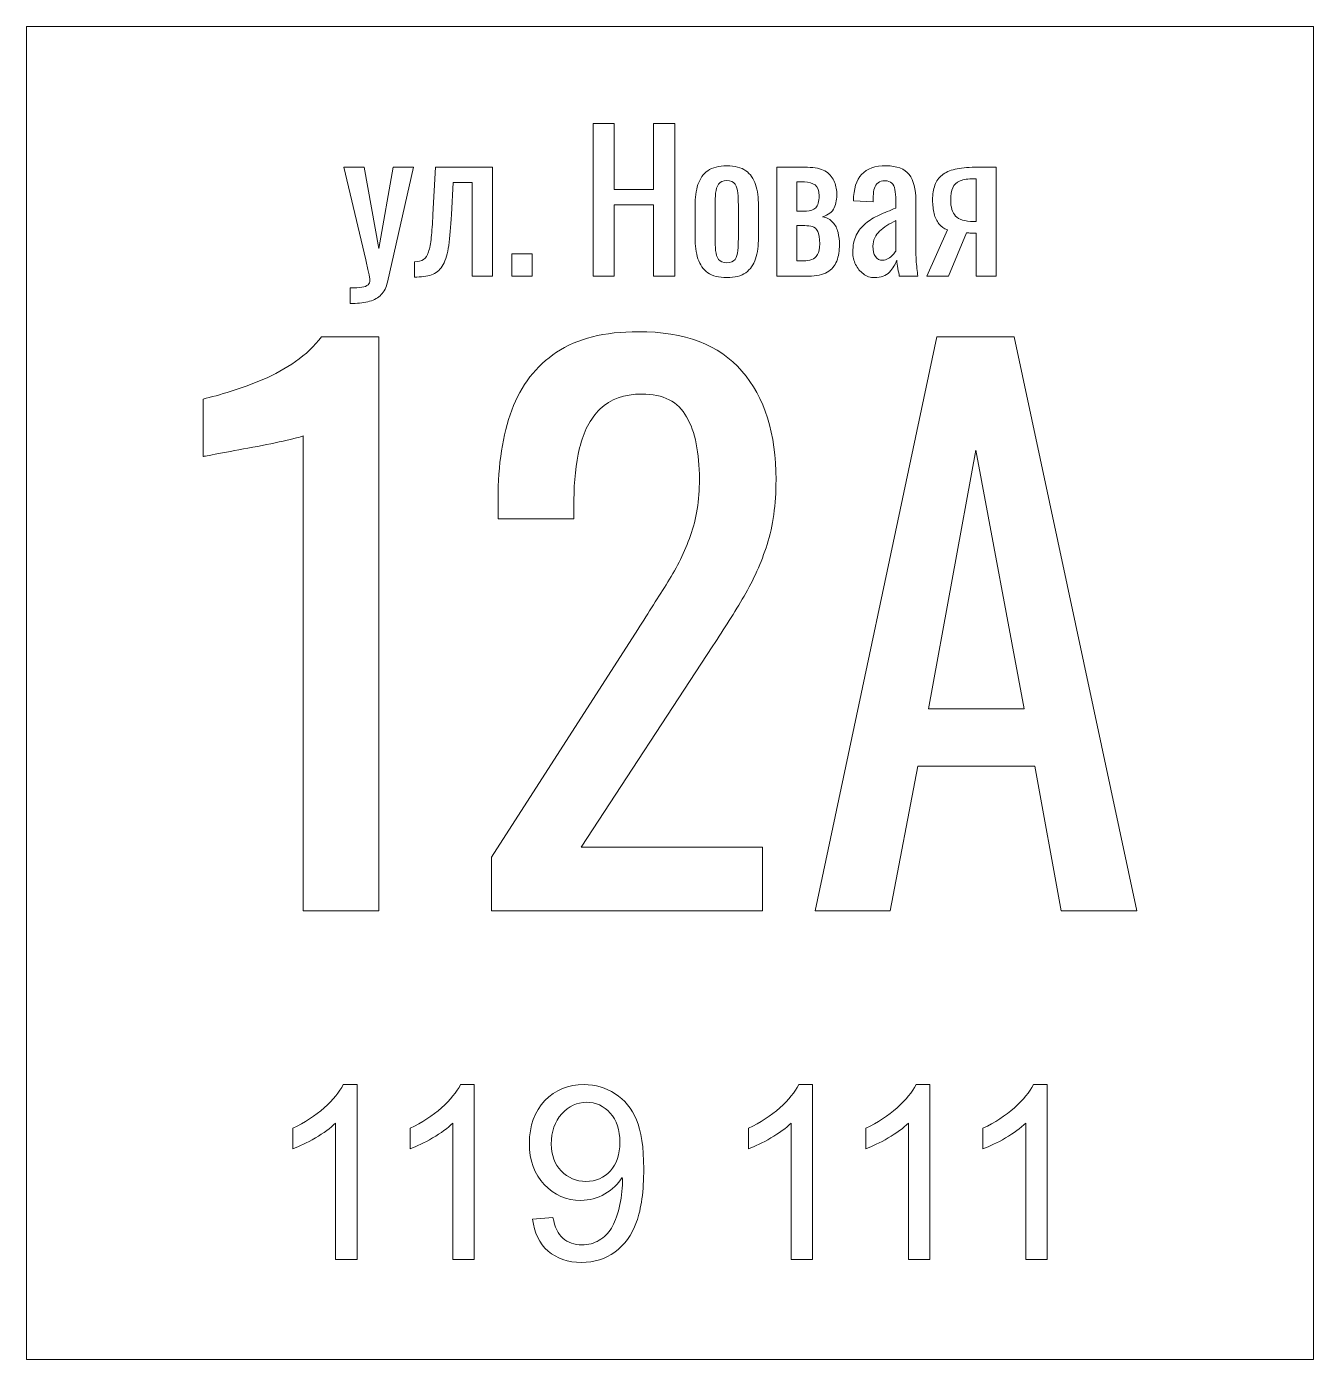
# Model space of a CAD drawing. Header units: millimetres. Extents: x 2200 to 2490, y -819 to -99.
# Drawn here: x 2200.3 to 2489.7, y -398.9 to -99.1 of the extents above; entities that cross this region are included whole.
import ezdxf

# ---------------------------------------------------------------- set-up
doc = ezdxf.new("R2010")
doc.units = ezdxf.units.MM
doc.header["$MEASUREMENT"] = 0
doc.layers.add('layer 1', color=7, linetype='Continuous')

msp = doc.modelspace()

# ---------------------------------------------------------------- linework, layer by layer
at = {"layer": 'layer 1', "color": 250, "lineweight": 18}
msp.add_lwpolyline([(2200.3351, -398.8766), (2489.6645, -398.8766), (2489.6645, -99.1432), (2200.3351, -99.1432), (2200.3351, -398.8766)], close=True, dxfattribs=at)
at = {"layer": 'layer 1', "color": 115, "lineweight": 9}
for points, knots in [([(2327.6855, -155.2429), (2327.6855, -155.2429), (2327.6855, -120.9529), (2327.6855, -120.9529), (2327.6855, -120.9529), (2332.4692, -120.9529), (2332.4692, -120.9529), (2332.4692, -120.9529), (2332.4692, -135.7696), (2332.4692, -135.7696), (2332.4692, -135.7696), (2341.2745, -135.7696), (2341.2745, -135.7696), (2341.2745, -135.7696), (2341.2745, -120.9529), (2341.2745, -120.9529), (2341.2745, -120.9529), (2346.0582, -120.9529), (2346.0582, -120.9529), (2346.0582, -120.9529), (2346.0582, -155.2429), (2346.0582, -155.2429), (2346.0582, -155.2429), (2341.2745, -155.2429), (2341.2745, -155.2429), (2341.2745, -155.2429), (2341.2745, -139.1986), (2341.2745, -139.1986), (2341.2745, -139.1986), (2332.4692, -139.1986), (2332.4692, -139.1986), (2332.4692, -139.1986), (2332.4692, -155.2429), (2332.4692, -155.2429), (2332.4692, -155.2429), (2327.6855, -155.2429), (2327.6855, -155.2429)], [0, 0, 0, 0, 0.08333333, 0.08333333, 0.08333333, 0.16666667, 0.16666667, 0.16666667, 0.25, 0.25, 0.25, 0.33333333, 0.33333333, 0.33333333, 0.41666667, 0.41666667, 0.41666667, 0.5, 0.5, 0.5, 0.58333333, 0.58333333, 0.58333333, 0.66666667, 0.66666667, 0.66666667, 0.75, 0.75, 0.75, 0.83333333, 0.83333333, 0.83333333, 0.91666667, 0.91666667, 0.91666667, 1, 1, 1, 1]), ([(2273.0755, -161.3812), (2273.0755, -161.3812), (2273.0755, -157.9099), (2273.0755, -157.9099), (2274.1762, -157.9099), (2275.0511, -157.8605), (2275.7002, -157.7617), (2276.3493, -157.663), (2276.8149, -157.4795), (2277.0972, -157.2114), (2277.3794, -156.9433), (2277.5205, -156.5693), (2277.5205, -156.0896), (2277.5205, -155.8356), (2277.4217, -155.2711), (2277.2242, -154.3962), (2277.0266, -153.5213), (2276.8149, -152.59), (2276.5892, -151.6022), (2276.5892, -151.6022), (2271.6785, -130.7743), (2271.6785, -130.7743), (2271.6785, -130.7743), (2276.2505, -130.7743), (2276.2505, -130.7743), (2276.2505, -130.7743), (2279.5525, -149.0622), (2279.5525, -149.0622), (2279.5525, -149.0622), (2282.7275, -130.7743), (2282.7275, -130.7743), (2282.7275, -130.7743), (2287.2995, -130.7743), (2287.2995, -130.7743), (2287.2995, -130.7743), (2281.4575, -156.5976), (2281.4575, -156.5976), (2281.2035, -157.7829), (2280.7378, -158.7213), (2280.0605, -159.4127), (2279.3832, -160.1042), (2278.5153, -160.6051), (2277.457, -160.9156), (2276.3987, -161.226), (2275.1216, -161.3812), (2273.6258, -161.3812), (2273.6258, -161.3812), (2273.0755, -161.3812), (2273.0755, -161.3812)], [0, 0, 0, 0, 0.0625, 0.0625, 0.0625, 0.125, 0.125, 0.125, 0.1875, 0.1875, 0.1875, 0.25, 0.25, 0.25, 0.3125, 0.3125, 0.3125, 0.375, 0.375, 0.375, 0.4375, 0.4375, 0.4375, 0.5, 0.5, 0.5, 0.5625, 0.5625, 0.5625, 0.625, 0.625, 0.625, 0.6875, 0.6875, 0.6875, 0.75, 0.75, 0.75, 0.8125, 0.8125, 0.8125, 0.875, 0.875, 0.875, 0.9375, 0.9375, 0.9375, 1, 1, 1, 1]), ([(2287.5535, -155.4546), (2287.5535, -155.4546), (2287.5535, -152.0256), (2287.5535, -152.0256), (2288.4001, -152.0256), (2289.0704, -151.8562), (2289.5643, -151.5176), (2290.0582, -151.1789), (2290.4392, -150.6074), (2290.7073, -149.8031), (2290.9754, -148.9987), (2291.18, -147.9122), (2291.3211, -146.5434), (2291.4622, -145.1746), (2291.5892, -143.4601), (2291.7021, -141.3999), (2291.7021, -141.3999), (2292.2525, -130.7743), (2292.2525, -130.7743), (2292.2525, -130.7743), (2305.0795, -130.7743), (2305.0795, -130.7743), (2305.0795, -130.7743), (2305.0795, -155.2429), (2305.0795, -155.2429), (2305.0795, -155.2429), (2300.5498, -155.2429), (2300.5498, -155.2429), (2300.5498, -155.2429), (2300.5498, -134.2032), (2300.5498, -134.2032), (2300.5498, -134.2032), (2296.2318, -134.2032), (2296.2318, -134.2032), (2296.2318, -134.2032), (2295.8508, -141.3999), (2295.8508, -141.3999), (2295.7097, -144.1939), (2295.5051, -146.5081), (2295.237, -148.3426), (2294.9688, -150.177), (2294.5526, -151.6093), (2293.9881, -152.6394), (2293.4237, -153.6695), (2292.6687, -154.3962), (2291.7233, -154.8196), (2290.7779, -155.2429), (2289.5572, -155.4546), (2288.0615, -155.4546), (2288.0615, -155.4546), (2287.5535, -155.4546), (2287.5535, -155.4546)], [0, 0, 0, 0, 0.05882353, 0.05882353, 0.05882353, 0.11764706, 0.11764706, 0.11764706, 0.17647059, 0.17647059, 0.17647059, 0.23529412, 0.23529412, 0.23529412, 0.29411765, 0.29411765, 0.29411765, 0.35294118, 0.35294118, 0.35294118, 0.41176471, 0.41176471, 0.41176471, 0.47058824, 0.47058824, 0.47058824, 0.52941176, 0.52941176, 0.52941176, 0.58823529, 0.58823529, 0.58823529, 0.64705882, 0.64705882, 0.64705882, 0.70588235, 0.70588235, 0.70588235, 0.76470588, 0.76470588, 0.76470588, 0.82352941, 0.82352941, 0.82352941, 0.88235294, 0.88235294, 0.88235294, 0.94117647, 0.94117647, 0.94117647, 1, 1, 1, 1]), ([(2357.7845, -155.5816), (2355.9783, -155.5816), (2354.5531, -155.2147), (2353.5088, -154.4809), (2352.4646, -153.7471), (2351.7238, -152.7029), (2351.2863, -151.3482), (2350.8489, -149.9936), (2350.6302, -148.399), (2350.6302, -146.5646), (2350.6302, -146.5646), (2350.6302, -139.4526), (2350.6302, -139.4526), (2350.6302, -137.6181), (2350.8489, -136.0236), (2351.2863, -134.6689), (2351.7238, -133.3143), (2352.4646, -132.27), (2353.5088, -131.5363), (2354.5531, -130.8025), (2355.9783, -130.4356), (2357.7845, -130.4356), (2359.5907, -130.4356), (2361.0089, -130.8025), (2362.039, -131.5363), (2363.0691, -132.27), (2363.8029, -133.3143), (2364.2403, -134.6689), (2364.6778, -136.0236), (2364.8965, -137.6181), (2364.8965, -139.4526), (2364.8965, -139.4526), (2364.8965, -146.5646), (2364.8965, -146.5646), (2364.8965, -148.399), (2364.6778, -149.9936), (2364.2403, -151.3482), (2363.8029, -152.7029), (2363.0691, -153.7471), (2362.039, -154.4809), (2361.0089, -155.2147), (2359.5907, -155.5816), (2357.7845, -155.5816)], [0, 0, 0, 0, 0.07142857, 0.07142857, 0.07142857, 0.14285714, 0.14285714, 0.14285714, 0.21428571, 0.21428571, 0.21428571, 0.28571429, 0.28571429, 0.28571429, 0.35714286, 0.35714286, 0.35714286, 0.42857143, 0.42857143, 0.42857143, 0.5, 0.5, 0.5, 0.57142857, 0.57142857, 0.57142857, 0.64285714, 0.64285714, 0.64285714, 0.71428571, 0.71428571, 0.71428571, 0.78571429, 0.78571429, 0.78571429, 0.85714286, 0.85714286, 0.85714286, 0.92857143, 0.92857143, 0.92857143, 1, 1, 1, 1]), ([(2369.0452, -155.2429), (2369.0452, -155.2429), (2369.0452, -130.7743), (2369.0452, -130.7743), (2369.0452, -130.7743), (2375.9032, -130.7743), (2375.9032, -130.7743), (2377.5683, -130.7743), (2378.8736, -131.0494), (2379.819, -131.5998), (2380.7645, -132.1501), (2381.4418, -132.8698), (2381.851, -133.7588), (2382.2602, -134.6477), (2382.479, -135.6002), (2382.5072, -136.6162), (2382.5354, -137.8298), (2382.3379, -138.9164), (2381.9145, -139.8759), (2381.4912, -140.8355), (2380.6163, -141.5128), (2379.2899, -141.9079), (2380.3059, -142.1055), (2381.089, -142.5217), (2381.6394, -143.1567), (2382.1897, -143.7917), (2382.5707, -144.5467), (2382.7824, -145.4216), (2382.994, -146.2965), (2383.0999, -147.1996), (2383.0999, -148.1309), (2383.0999, -149.542), (2382.8952, -150.7838), (2382.486, -151.8562), (2382.0768, -152.9287), (2381.3712, -153.7612), (2380.3694, -154.3539), (2379.3675, -154.9466), (2377.9493, -155.2429), (2376.1149, -155.2429), (2376.1149, -155.2429), (2369.0452, -155.2429), (2369.0452, -155.2429)], [0, 0, 0, 0, 0.07142857, 0.07142857, 0.07142857, 0.14285714, 0.14285714, 0.14285714, 0.21428571, 0.21428571, 0.21428571, 0.28571429, 0.28571429, 0.28571429, 0.35714286, 0.35714286, 0.35714286, 0.42857143, 0.42857143, 0.42857143, 0.5, 0.5, 0.5, 0.57142857, 0.57142857, 0.57142857, 0.64285714, 0.64285714, 0.64285714, 0.71428571, 0.71428571, 0.71428571, 0.78571429, 0.78571429, 0.78571429, 0.85714286, 0.85714286, 0.85714286, 0.92857143, 0.92857143, 0.92857143, 1, 1, 1, 1]), ([(2391.0162, -155.5816), (2390.0566, -155.5816), (2389.2099, -155.3064), (2388.4762, -154.7561), (2387.7424, -154.2057), (2387.1638, -153.5002), (2386.7405, -152.6394), (2386.3172, -151.7786), (2386.1055, -150.8685), (2386.1055, -149.9089), (2386.1055, -148.3849), (2386.3595, -147.1008), (2386.8675, -146.0566), (2387.3755, -145.0124), (2388.074, -144.1304), (2388.963, -143.4107), (2389.852, -142.6911), (2390.8821, -142.0631), (2392.0533, -141.5269), (2393.2245, -140.9907), (2394.4593, -140.4686), (2395.7575, -139.9606), (2395.7575, -139.9606), (2395.7575, -138.2249), (2395.7575, -138.2249), (2395.7575, -137.2371), (2395.701, -136.4187), (2395.5882, -135.7696), (2395.4753, -135.1205), (2395.2424, -134.6336), (2394.8897, -134.3091), (2394.5369, -133.9845), (2394.0077, -133.8223), (2393.3022, -133.8223), (2392.6813, -133.8223), (2392.1803, -133.9634), (2391.7993, -134.2456), (2391.4183, -134.5278), (2391.1432, -134.93), (2390.9738, -135.4521), (2390.8045, -135.9742), (2390.7198, -136.588), (2390.7198, -137.2936), (2390.7198, -137.2936), (2390.7198, -138.5212), (2390.7198, -138.5212), (2390.7198, -138.5212), (2386.2325, -138.3519), (2386.2325, -138.3519), (2386.2889, -135.6426), (2386.9098, -133.6459), (2388.0952, -132.3618), (2389.2805, -131.0776), (2391.1149, -130.4356), (2393.5985, -130.4356), (2396.0256, -130.4356), (2397.7472, -131.0988), (2398.7632, -132.4253), (2399.7792, -133.7517), (2400.2872, -135.6708), (2400.2872, -138.1826), (2400.2872, -138.1826), (2400.2872, -149.3586), (2400.2872, -149.3586), (2400.2872, -150.1206), (2400.3083, -150.8543), (2400.3507, -151.5599), (2400.393, -152.2655), (2400.4494, -152.9216), (2400.52, -153.5284), (2400.5905, -154.1352), (2400.654, -154.7067), (2400.7105, -155.2429), (2400.7105, -155.2429), (2396.5618, -155.2429), (2396.5618, -155.2429), (2396.4772, -154.7913), (2396.3713, -154.2198), (2396.2443, -153.5284), (2396.1173, -152.837), (2396.0256, -152.209), (2395.9692, -151.6446), (2395.6869, -152.6041), (2395.1437, -153.5002), (2394.3393, -154.3327), (2393.535, -155.1653), (2392.4273, -155.5816), (2391.0162, -155.5816)], [0, 0, 0, 0, 0.03448276, 0.03448276, 0.03448276, 0.06896552, 0.06896552, 0.06896552, 0.10344828, 0.10344828, 0.10344828, 0.13793103, 0.13793103, 0.13793103, 0.17241379, 0.17241379, 0.17241379, 0.20689655, 0.20689655, 0.20689655, 0.24137931, 0.24137931, 0.24137931, 0.27586207, 0.27586207, 0.27586207, 0.31034483, 0.31034483, 0.31034483, 0.34482759, 0.34482759, 0.34482759, 0.37931034, 0.37931034, 0.37931034, 0.4137931, 0.4137931, 0.4137931, 0.44827586, 0.44827586, 0.44827586, 0.48275862, 0.48275862, 0.48275862, 0.51724138, 0.51724138, 0.51724138, 0.55172414, 0.55172414, 0.55172414, 0.5862069, 0.5862069, 0.5862069, 0.62068966, 0.62068966, 0.62068966, 0.65517241, 0.65517241, 0.65517241, 0.68965517, 0.68965517, 0.68965517, 0.72413793, 0.72413793, 0.72413793, 0.75862069, 0.75862069, 0.75862069, 0.79310345, 0.79310345, 0.79310345, 0.82758621, 0.82758621, 0.82758621, 0.86206897, 0.86206897, 0.86206897, 0.89655172, 0.89655172, 0.89655172, 0.93103448, 0.93103448, 0.93103448, 0.96551724, 0.96551724, 0.96551724, 1, 1, 1, 1]), ([(2402.7848, -155.2429), (2402.7848, -155.2429), (2407.3992, -144.8712), (2407.3992, -144.8712), (2406.6089, -144.5608), (2405.9669, -144.0951), (2405.473, -143.4742), (2404.9791, -142.8534), (2404.6193, -142.0914), (2404.3935, -141.1882), (2404.1677, -140.2851), (2404.0548, -139.2691), (2404.0548, -138.1402), (2404.0548, -136.842), (2404.2242, -135.7272), (2404.5628, -134.7959), (2404.9015, -133.8646), (2405.4377, -133.1026), (2406.1715, -132.5099), (2406.9053, -131.9173), (2407.8789, -131.4798), (2409.0925, -131.1976), (2410.306, -130.9154), (2411.8018, -130.7743), (2413.5798, -130.7743), (2413.5798, -130.7743), (2418.3212, -130.7743), (2418.3212, -130.7743), (2418.3212, -130.7743), (2418.3212, -155.2429), (2418.3212, -155.2429), (2418.3212, -155.2429), (2413.8338, -155.2429), (2413.8338, -155.2429), (2413.8338, -155.2429), (2413.8338, -145.5909), (2413.8338, -145.5909), (2413.3823, -145.5909), (2413.0013, -145.5839), (2412.6908, -145.5697), (2412.3804, -145.5556), (2412.0417, -145.5345), (2411.6748, -145.5062), (2411.6748, -145.5062), (2407.6532, -155.2429), (2407.6532, -155.2429), (2407.6532, -155.2429), (2402.7848, -155.2429), (2402.7848, -155.2429)], [0, 0, 0, 0, 0.0625, 0.0625, 0.0625, 0.125, 0.125, 0.125, 0.1875, 0.1875, 0.1875, 0.25, 0.25, 0.25, 0.3125, 0.3125, 0.3125, 0.375, 0.375, 0.375, 0.4375, 0.4375, 0.4375, 0.5, 0.5, 0.5, 0.5625, 0.5625, 0.5625, 0.625, 0.625, 0.625, 0.6875, 0.6875, 0.6875, 0.75, 0.75, 0.75, 0.8125, 0.8125, 0.8125, 0.875, 0.875, 0.875, 0.9375, 0.9375, 0.9375, 1, 1, 1, 1]), ([(2357.7845, -152.2372), (2358.6594, -152.2372), (2359.2732, -151.9832), (2359.626, -151.4752), (2359.9788, -150.9672), (2360.1904, -150.297), (2360.261, -149.4644), (2360.3315, -148.6318), (2360.3668, -147.764), (2360.3668, -146.8609), (2360.3668, -146.8609), (2360.3668, -139.1986), (2360.3668, -139.1986), (2360.3668, -138.2672), (2360.3315, -137.3924), (2360.261, -136.5739), (2360.1904, -135.7555), (2359.9788, -135.0852), (2359.626, -134.5631), (2359.2732, -134.041), (2358.6594, -133.7799), (2357.7845, -133.7799), (2356.9096, -133.7799), (2356.2887, -134.041), (2355.9218, -134.5631), (2355.5549, -135.0852), (2355.3362, -135.7555), (2355.2657, -136.5739), (2355.1951, -137.3924), (2355.1598, -138.2672), (2355.1598, -139.1986), (2355.1598, -139.1986), (2355.1598, -146.8609), (2355.1598, -146.8609), (2355.1598, -147.764), (2355.1951, -148.6318), (2355.2657, -149.4644), (2355.3362, -150.297), (2355.5549, -150.9672), (2355.9218, -151.4752), (2356.2887, -151.9832), (2356.9096, -152.2372), (2357.7845, -152.2372)], [0, 0, 0, 0, 0.07142857, 0.07142857, 0.07142857, 0.14285714, 0.14285714, 0.14285714, 0.21428571, 0.21428571, 0.21428571, 0.28571429, 0.28571429, 0.28571429, 0.35714286, 0.35714286, 0.35714286, 0.42857143, 0.42857143, 0.42857143, 0.5, 0.5, 0.5, 0.57142857, 0.57142857, 0.57142857, 0.64285714, 0.64285714, 0.64285714, 0.71428571, 0.71428571, 0.71428571, 0.78571429, 0.78571429, 0.78571429, 0.85714286, 0.85714286, 0.85714286, 0.92857143, 0.92857143, 0.92857143, 1, 1, 1, 1]), ([(2373.4902, -140.6379), (2373.4902, -140.6379), (2375.6915, -140.6379), (2375.6915, -140.6379), (2376.5664, -140.6379), (2377.2579, -140.3839), (2377.7659, -139.8759), (2378.2739, -139.3679), (2378.5279, -138.4648), (2378.5279, -137.1666), (2378.5279, -136.0095), (2378.2315, -135.2051), (2377.6389, -134.7536), (2377.0462, -134.302), (2376.2419, -134.0762), (2375.2259, -134.0762), (2375.2259, -134.0762), (2373.4902, -134.0762), (2373.4902, -134.0762), (2373.4902, -134.0762), (2373.4902, -140.6379), (2373.4902, -140.6379)], [0, 0, 0, 0, 0.14285714, 0.14285714, 0.14285714, 0.28571429, 0.28571429, 0.28571429, 0.42857143, 0.42857143, 0.42857143, 0.57142857, 0.57142857, 0.57142857, 0.71428571, 0.71428571, 0.71428571, 0.85714286, 0.85714286, 0.85714286, 1, 1, 1, 1]), ([(2413.3258, -142.9662), (2413.3823, -142.9662), (2413.474, -142.9662), (2413.601, -142.9662), (2413.728, -142.9662), (2413.8056, -142.9662), (2413.8338, -142.9662), (2413.8338, -142.9662), (2413.8338, -133.3566), (2413.8338, -133.3566), (2413.8056, -133.3566), (2413.728, -133.3566), (2413.601, -133.3566), (2413.474, -133.3566), (2413.3964, -133.3566), (2413.3682, -133.3566), (2412.0417, -133.3566), (2410.9904, -133.5189), (2410.2143, -133.8434), (2409.4382, -134.168), (2408.8949, -134.676), (2408.5845, -135.3674), (2408.2741, -136.0589), (2408.1188, -136.9831), (2408.1188, -138.1402), (2408.1188, -139.7489), (2408.4787, -140.9484), (2409.1983, -141.7386), (2409.918, -142.5288), (2411.2938, -142.938), (2413.3258, -142.9662)], [0, 0, 0, 0, 0.1, 0.1, 0.1, 0.2, 0.2, 0.2, 0.3, 0.3, 0.3, 0.4, 0.4, 0.4, 0.5, 0.5, 0.5, 0.6, 0.6, 0.6, 0.7, 0.7, 0.7, 0.8, 0.8, 0.8, 0.9, 0.9, 0.9, 1, 1, 1, 1]), ([(2392.7942, -151.6869), (2393.2457, -151.6869), (2393.669, -151.5599), (2394.0642, -151.3059), (2394.4593, -151.0519), (2394.812, -150.7626), (2395.1225, -150.4381), (2395.4329, -150.1135), (2395.6446, -149.8525), (2395.7575, -149.6549), (2395.7575, -149.6549), (2395.7575, -142.7122), (2395.7575, -142.7122), (2395.0519, -143.1074), (2394.3887, -143.5025), (2393.7678, -143.8976), (2393.1469, -144.2927), (2392.6037, -144.709), (2392.138, -145.1464), (2391.6723, -145.5839), (2391.3054, -146.0777), (2391.0373, -146.6281), (2390.7692, -147.1784), (2390.6352, -147.8064), (2390.6352, -148.5119), (2390.6352, -149.4997), (2390.8186, -150.2758), (2391.1855, -150.8402), (2391.5524, -151.4047), (2392.0886, -151.6869), (2392.7942, -151.6869)], [0, 0, 0, 0, 0.1, 0.1, 0.1, 0.2, 0.2, 0.2, 0.3, 0.3, 0.3, 0.4, 0.4, 0.4, 0.5, 0.5, 0.5, 0.6, 0.6, 0.6, 0.7, 0.7, 0.7, 0.8, 0.8, 0.8, 0.9, 0.9, 0.9, 1, 1, 1, 1]), ([(2373.4902, -151.8139), (2373.4902, -151.8139), (2375.0989, -151.8139), (2375.0989, -151.8139), (2375.748, -151.8139), (2376.3406, -151.7222), (2376.8769, -151.5387), (2377.4131, -151.3553), (2377.8435, -150.9813), (2378.168, -150.4169), (2378.4926, -149.8525), (2378.6549, -149.034), (2378.6549, -147.9616), (2378.6549, -146.6916), (2378.5067, -145.7673), (2378.2104, -145.1887), (2377.914, -144.6102), (2377.5189, -144.2504), (2377.025, -144.1092), (2376.5311, -143.9681), (2375.9596, -143.8976), (2375.3105, -143.8976), (2375.3105, -143.8976), (2373.4902, -143.8976), (2373.4902, -143.8976), (2373.4902, -143.8976), (2373.4902, -151.8139), (2373.4902, -151.8139)], [0, 0, 0, 0, 0.11111111, 0.11111111, 0.11111111, 0.22222222, 0.22222222, 0.22222222, 0.33333333, 0.33333333, 0.33333333, 0.44444444, 0.44444444, 0.44444444, 0.55555556, 0.55555556, 0.55555556, 0.66666667, 0.66666667, 0.66666667, 0.77777778, 0.77777778, 0.77777778, 0.88888889, 0.88888889, 0.88888889, 1, 1, 1, 1]), ([(2309.4398, -155.2429), (2309.4398, -155.2429), (2309.4398, -150.2052), (2309.4398, -150.2052), (2309.4398, -150.2052), (2313.9695, -150.2052), (2313.9695, -150.2052), (2313.9695, -150.2052), (2313.9695, -155.2429), (2313.9695, -155.2429), (2313.9695, -155.2429), (2309.4398, -155.2429), (2309.4398, -155.2429)], [0, 0, 0, 0, 0.25, 0.25, 0.25, 0.5, 0.5, 0.5, 0.75, 0.75, 0.75, 1, 1, 1, 1]), ([(2304.8973, -298.0259), (2304.8973, -298.0259), (2304.8973, -285.9074), (2304.8973, -285.9074), (2304.8973, -285.9074), (2337.7447, -234.7229), (2337.7447, -234.7229), (2340.1896, -230.8961), (2342.4485, -227.3349), (2344.5214, -224.0396), (2346.5943, -220.7442), (2348.2952, -217.2628), (2349.6239, -213.5954), (2350.9527, -209.928), (2351.6171, -205.7024), (2351.6171, -200.9188), (2351.6171, -194.9659), (2350.6604, -190.2886), (2348.7469, -186.887), (2346.8335, -183.4853), (2343.485, -181.7844), (2338.7014, -181.7844), (2334.6619, -181.7844), (2331.526, -182.9006), (2329.2936, -185.133), (2327.0613, -187.3653), (2325.5199, -190.2886), (2324.6695, -193.9029), (2323.8191, -197.5172), (2323.3939, -201.3972), (2323.3939, -205.543), (2323.3939, -205.543), (2323.3939, -209.8482), (2323.3939, -209.8482), (2323.3939, -209.8482), (2306.3324, -209.8482), (2306.3324, -209.8482), (2306.3324, -209.8482), (2306.3324, -205.3835), (2306.3324, -205.3835), (2306.3324, -197.6235), (2307.3688, -190.953), (2309.4417, -185.3721), (2311.5146, -179.7913), (2314.8631, -175.4595), (2319.4873, -172.3767), (2324.1114, -169.2939), (2330.2504, -167.7526), (2337.9041, -167.7526), (2348.3217, -167.7526), (2356.0818, -170.7024), (2361.1843, -176.6022), (2366.2868, -182.502), (2368.8381, -190.6607), (2368.8381, -201.0783), (2368.8381, -206.606), (2368.1737, -211.4428), (2366.8449, -215.5885), (2365.5161, -219.7343), (2363.7887, -223.6144), (2361.6627, -227.2286), (2359.5366, -230.8429), (2357.198, -234.5635), (2354.6467, -238.3904), (2354.6467, -238.3904), (2324.9884, -283.6751), (2324.9884, -283.6751), (2324.9884, -283.6751), (2365.8084, -283.6751), (2365.8084, -283.6751), (2365.8084, -283.6751), (2365.8084, -298.0259), (2365.8084, -298.0259), (2365.8084, -298.0259), (2304.8973, -298.0259), (2304.8973, -298.0259)], [0, 0, 0, 0, 0.04, 0.04, 0.04, 0.08, 0.08, 0.08, 0.12, 0.12, 0.12, 0.16, 0.16, 0.16, 0.2, 0.2, 0.2, 0.24, 0.24, 0.24, 0.28, 0.28, 0.28, 0.32, 0.32, 0.32, 0.36, 0.36, 0.36, 0.4, 0.4, 0.4, 0.44, 0.44, 0.44, 0.48, 0.48, 0.48, 0.52, 0.52, 0.52, 0.56, 0.56, 0.56, 0.6, 0.6, 0.6, 0.64, 0.64, 0.64, 0.68, 0.68, 0.68, 0.72, 0.72, 0.72, 0.76, 0.76, 0.76, 0.8, 0.8, 0.8, 0.84, 0.84, 0.84, 0.88, 0.88, 0.88, 0.92, 0.92, 0.92, 0.96, 0.96, 0.96, 1, 1, 1, 1]), ([(2262.4827, -298.0259), (2262.4827, -298.0259), (2262.4827, -191.1922), (2262.4827, -191.1922), (2262.3764, -191.2985), (2261.1805, -191.6174), (2258.895, -192.1489), (2256.6095, -192.6804), (2254.0317, -193.2119), (2251.1615, -193.7434), (2248.2914, -194.275), (2245.7401, -194.7533), (2243.5078, -195.1785), (2241.2754, -195.6037), (2240.1061, -195.8163), (2239.9998, -195.8163), (2239.9998, -195.8163), (2239.9998, -182.9006), (2239.9998, -182.9006), (2241.8069, -182.4754), (2243.9064, -181.8907), (2246.2982, -181.1466), (2248.69, -180.4025), (2251.135, -179.4989), (2253.6331, -178.4359), (2256.1312, -177.3729), (2258.523, -176.0441), (2260.8085, -174.4496), (2263.094, -172.8551), (2265.034, -170.9948), (2266.6285, -168.8687), (2266.6285, -168.8687), (2279.5442, -168.8687), (2279.5442, -168.8687), (2279.5442, -168.8687), (2279.5442, -298.0259), (2279.5442, -298.0259), (2279.5442, -298.0259), (2262.4827, -298.0259), (2262.4827, -298.0259)], [0, 0, 0, 0, 0.07692308, 0.07692308, 0.07692308, 0.15384615, 0.15384615, 0.15384615, 0.23076923, 0.23076923, 0.23076923, 0.30769231, 0.30769231, 0.30769231, 0.38461538, 0.38461538, 0.38461538, 0.46153846, 0.46153846, 0.46153846, 0.53846154, 0.53846154, 0.53846154, 0.61538462, 0.61538462, 0.61538462, 0.69230769, 0.69230769, 0.69230769, 0.76923077, 0.76923077, 0.76923077, 0.84615385, 0.84615385, 0.84615385, 0.92307692, 0.92307692, 0.92307692, 1, 1, 1, 1]), ([(2377.608, -298.0259), (2377.608, -298.0259), (2405.034, -168.8687), (2405.034, -168.8687), (2405.034, -168.8687), (2422.4144, -168.8687), (2422.4144, -168.8687), (2422.4144, -168.8687), (2449.9998, -298.0259), (2449.9998, -298.0259), (2449.9998, -298.0259), (2432.9383, -298.0259), (2432.9383, -298.0259), (2432.9383, -298.0259), (2427.0385, -265.4974), (2427.0385, -265.4974), (2427.0385, -265.4974), (2400.7287, -265.4974), (2400.7287, -265.4974), (2400.7287, -265.4974), (2394.5101, -298.0259), (2394.5101, -298.0259), (2394.5101, -298.0259), (2377.608, -298.0259), (2377.608, -298.0259)], [0, 0, 0, 0, 0.125, 0.125, 0.125, 0.25, 0.25, 0.25, 0.375, 0.375, 0.375, 0.5, 0.5, 0.5, 0.625, 0.625, 0.625, 0.75, 0.75, 0.75, 0.875, 0.875, 0.875, 1, 1, 1, 1]), ([(2403.1205, -252.5817), (2403.1205, -252.5817), (2424.6467, -252.5817), (2424.6467, -252.5817), (2424.6467, -252.5817), (2413.8039, -194.3813), (2413.8039, -194.3813), (2413.8039, -194.3813), (2403.1205, -252.5817), (2403.1205, -252.5817)], [0, 0, 0, 0, 0.33333333, 0.33333333, 0.33333333, 0.66666667, 0.66666667, 0.66666667, 1, 1, 1, 1]), ([(2274.626, -376.4104), (2274.626, -376.4104), (2269.8107, -376.4104), (2269.8107, -376.4104), (2269.8107, -376.4104), (2269.8107, -345.7493), (2269.8107, -345.7493), (2268.6525, -346.8619), (2267.1295, -347.9654), (2265.2508, -349.0689), (2263.3721, -350.1724), (2261.6758, -351.0024), (2260.1801, -351.5496), (2260.1801, -351.5496), (2260.1801, -346.8984), (2260.1801, -346.8984), (2262.8705, -345.6399), (2265.2234, -344.1077), (2267.2389, -342.302), (2269.2544, -340.5054), (2270.6862, -338.7635), (2271.5253, -337.0672), (2271.5253, -337.0672), (2274.626, -337.0672), (2274.626, -337.0672), (2274.626, -337.0672), (2274.626, -376.4104), (2274.626, -376.4104)], [0, 0, 0, 0, 0.11111111, 0.11111111, 0.11111111, 0.22222222, 0.22222222, 0.22222222, 0.33333333, 0.33333333, 0.33333333, 0.44444444, 0.44444444, 0.44444444, 0.55555556, 0.55555556, 0.55555556, 0.66666667, 0.66666667, 0.66666667, 0.77777778, 0.77777778, 0.77777778, 0.88888889, 0.88888889, 0.88888889, 1, 1, 1, 1]), ([(2301.0008, -376.4104), (2301.0008, -376.4104), (2296.1855, -376.4104), (2296.1855, -376.4104), (2296.1855, -376.4104), (2296.1855, -345.7493), (2296.1855, -345.7493), (2295.0273, -346.8619), (2293.5043, -347.9654), (2291.6256, -349.0689), (2289.7469, -350.1724), (2288.0506, -351.0024), (2286.5549, -351.5496), (2286.5549, -351.5496), (2286.5549, -346.8984), (2286.5549, -346.8984), (2289.2453, -345.6399), (2291.5982, -344.1077), (2293.6137, -342.302), (2295.6292, -340.5054), (2297.061, -338.7635), (2297.9001, -337.0672), (2297.9001, -337.0672), (2301.0008, -337.0672), (2301.0008, -337.0672), (2301.0008, -337.0672), (2301.0008, -376.4104), (2301.0008, -376.4104)], [0, 0, 0, 0, 0.11111111, 0.11111111, 0.11111111, 0.22222222, 0.22222222, 0.22222222, 0.33333333, 0.33333333, 0.33333333, 0.44444444, 0.44444444, 0.44444444, 0.55555556, 0.55555556, 0.55555556, 0.66666667, 0.66666667, 0.66666667, 0.77777778, 0.77777778, 0.77777778, 0.88888889, 0.88888889, 0.88888889, 1, 1, 1, 1]), ([(2314.0879, -367.327), (2314.0879, -367.327), (2318.6843, -366.9439), (2318.6843, -366.9439), (2319.0765, -369.1145), (2319.8243, -370.6831), (2320.9278, -371.6589), (2322.0313, -372.6348), (2323.4449, -373.1272), (2325.1777, -373.1272), (2326.6551, -373.1272), (2327.9501, -372.7898), (2329.0719, -372.1058), (2330.1936, -371.4309), (2331.1056, -370.5281), (2331.8078, -369.3881), (2332.5101, -368.2572), (2333.1029, -366.7251), (2333.5862, -364.8008), (2334.0696, -362.8765), (2334.3067, -360.9157), (2334.3067, -358.9184), (2334.3067, -358.7087), (2334.2976, -358.3804), (2334.2793, -357.9517), (2333.3217, -359.4839), (2332.0085, -360.7333), (2330.3486, -361.6818), (2328.6888, -362.6394), (2326.8831, -363.1136), (2324.9497, -363.1136), (2321.7121, -363.1136), (2318.9761, -361.9371), (2316.7326, -359.5842), (2314.4983, -357.2404), (2313.3765, -354.1396), (2313.3765, -350.291), (2313.3765, -346.3147), (2314.5439, -343.1228), (2316.8877, -340.6969), (2319.2224, -338.2801), (2322.1499, -337.0672), (2325.6793, -337.0672), (2328.2146, -337.0672), (2330.5402, -337.7511), (2332.656, -339.1282), (2334.7627, -340.4962), (2336.3587, -342.4479), (2337.4531, -344.9923), (2338.5474, -347.5277), (2339.0946, -351.203), (2339.0946, -356.0092), (2339.0946, -361.016), (2338.5566, -365.0014), (2337.4713, -367.9654), (2336.386, -370.9385), (2334.7627, -373.1911), (2332.6195, -374.7415), (2330.4763, -376.2918), (2327.9684, -377.067), (2325.0865, -377.067), (2322.0222, -377.067), (2319.5233, -376.2189), (2317.5808, -374.5135), (2315.6474, -372.808), (2314.48, -370.4095), (2314.0879, -367.327)], [0, 0, 0, 0, 0.04545455, 0.04545455, 0.04545455, 0.09090909, 0.09090909, 0.09090909, 0.13636364, 0.13636364, 0.13636364, 0.18181818, 0.18181818, 0.18181818, 0.22727273, 0.22727273, 0.22727273, 0.27272727, 0.27272727, 0.27272727, 0.31818182, 0.31818182, 0.31818182, 0.36363636, 0.36363636, 0.36363636, 0.40909091, 0.40909091, 0.40909091, 0.45454545, 0.45454545, 0.45454545, 0.5, 0.5, 0.5, 0.54545455, 0.54545455, 0.54545455, 0.59090909, 0.59090909, 0.59090909, 0.63636364, 0.63636364, 0.63636364, 0.68181818, 0.68181818, 0.68181818, 0.72727273, 0.72727273, 0.72727273, 0.77272727, 0.77272727, 0.77272727, 0.81818182, 0.81818182, 0.81818182, 0.86363636, 0.86363636, 0.86363636, 0.90909091, 0.90909091, 0.90909091, 0.95454545, 0.95454545, 0.95454545, 1, 1, 1, 1]), ([(2377.0699, -376.4104), (2377.0699, -376.4104), (2372.2546, -376.4104), (2372.2546, -376.4104), (2372.2546, -376.4104), (2372.2546, -345.7493), (2372.2546, -345.7493), (2371.0964, -346.8619), (2369.5734, -347.9654), (2367.6947, -349.0689), (2365.816, -350.1724), (2364.1197, -351.0024), (2362.624, -351.5496), (2362.624, -351.5496), (2362.624, -346.8984), (2362.624, -346.8984), (2365.3144, -345.6399), (2367.6673, -344.1077), (2369.6828, -342.302), (2371.6983, -340.5054), (2373.1301, -338.7635), (2373.9692, -337.0672), (2373.9692, -337.0672), (2377.0699, -337.0672), (2377.0699, -337.0672), (2377.0699, -337.0672), (2377.0699, -376.4104), (2377.0699, -376.4104)], [0, 0, 0, 0, 0.11111111, 0.11111111, 0.11111111, 0.22222222, 0.22222222, 0.22222222, 0.33333333, 0.33333333, 0.33333333, 0.44444444, 0.44444444, 0.44444444, 0.55555556, 0.55555556, 0.55555556, 0.66666667, 0.66666667, 0.66666667, 0.77777778, 0.77777778, 0.77777778, 0.88888889, 0.88888889, 0.88888889, 1, 1, 1, 1]), ([(2403.4447, -376.4104), (2403.4447, -376.4104), (2398.6294, -376.4104), (2398.6294, -376.4104), (2398.6294, -376.4104), (2398.6294, -345.7493), (2398.6294, -345.7493), (2397.4712, -346.8619), (2395.9482, -347.9654), (2394.0695, -349.0689), (2392.1908, -350.1724), (2390.4945, -351.0024), (2388.9988, -351.5496), (2388.9988, -351.5496), (2388.9988, -346.8984), (2388.9988, -346.8984), (2391.6892, -345.6399), (2394.0421, -344.1077), (2396.0576, -342.302), (2398.0731, -340.5054), (2399.5049, -338.7635), (2400.344, -337.0672), (2400.344, -337.0672), (2403.4447, -337.0672), (2403.4447, -337.0672), (2403.4447, -337.0672), (2403.4447, -376.4104), (2403.4447, -376.4104)], [0, 0, 0, 0, 0.11111111, 0.11111111, 0.11111111, 0.22222222, 0.22222222, 0.22222222, 0.33333333, 0.33333333, 0.33333333, 0.44444444, 0.44444444, 0.44444444, 0.55555556, 0.55555556, 0.55555556, 0.66666667, 0.66666667, 0.66666667, 0.77777778, 0.77777778, 0.77777778, 0.88888889, 0.88888889, 0.88888889, 1, 1, 1, 1]), ([(2429.8195, -376.4104), (2429.8195, -376.4104), (2425.0042, -376.4104), (2425.0042, -376.4104), (2425.0042, -376.4104), (2425.0042, -345.7493), (2425.0042, -345.7493), (2423.846, -346.8619), (2422.323, -347.9654), (2420.4443, -349.0689), (2418.5656, -350.1724), (2416.8693, -351.0024), (2415.3736, -351.5496), (2415.3736, -351.5496), (2415.3736, -346.8984), (2415.3736, -346.8984), (2418.064, -345.6399), (2420.4169, -344.1077), (2422.4324, -342.302), (2424.4479, -340.5054), (2425.8797, -338.7635), (2426.7188, -337.0672), (2426.7188, -337.0672), (2429.8195, -337.0672), (2429.8195, -337.0672), (2429.8195, -337.0672), (2429.8195, -376.4104), (2429.8195, -376.4104)], [0, 0, 0, 0, 0.11111111, 0.11111111, 0.11111111, 0.22222222, 0.22222222, 0.22222222, 0.33333333, 0.33333333, 0.33333333, 0.44444444, 0.44444444, 0.44444444, 0.55555556, 0.55555556, 0.55555556, 0.66666667, 0.66666667, 0.66666667, 0.77777778, 0.77777778, 0.77777778, 0.88888889, 0.88888889, 0.88888889, 1, 1, 1, 1]), ([(2333.7321, -350.0448), (2333.7321, -347.2906), (2333.0025, -345.1018), (2331.5434, -343.4876), (2330.0933, -341.8733), (2328.324, -341.0617), (2326.2447, -341.0617), (2324.0924, -341.0617), (2322.2319, -341.9281), (2320.6633, -343.67), (2319.0856, -345.4119), (2318.3013, -347.6736), (2318.3013, -350.446), (2318.3013, -352.9358), (2319.0491, -354.9604), (2320.5356, -356.5108), (2322.0313, -358.0703), (2323.8918, -358.8455), (2326.1079, -358.8455), (2328.3332, -358.8455), (2330.1571, -358.0703), (2331.589, -356.5108), (2333.0208, -354.9604), (2333.7321, -352.799), (2333.7321, -350.0448)], [0, 0, 0, 0, 0.125, 0.125, 0.125, 0.25, 0.25, 0.25, 0.375, 0.375, 0.375, 0.5, 0.5, 0.5, 0.625, 0.625, 0.625, 0.75, 0.75, 0.75, 0.875, 0.875, 0.875, 1, 1, 1, 1])]:
    msp.add_open_spline(points, degree=3, knots=knots, dxfattribs=at)

doc.saveas('drawing.dxf')
